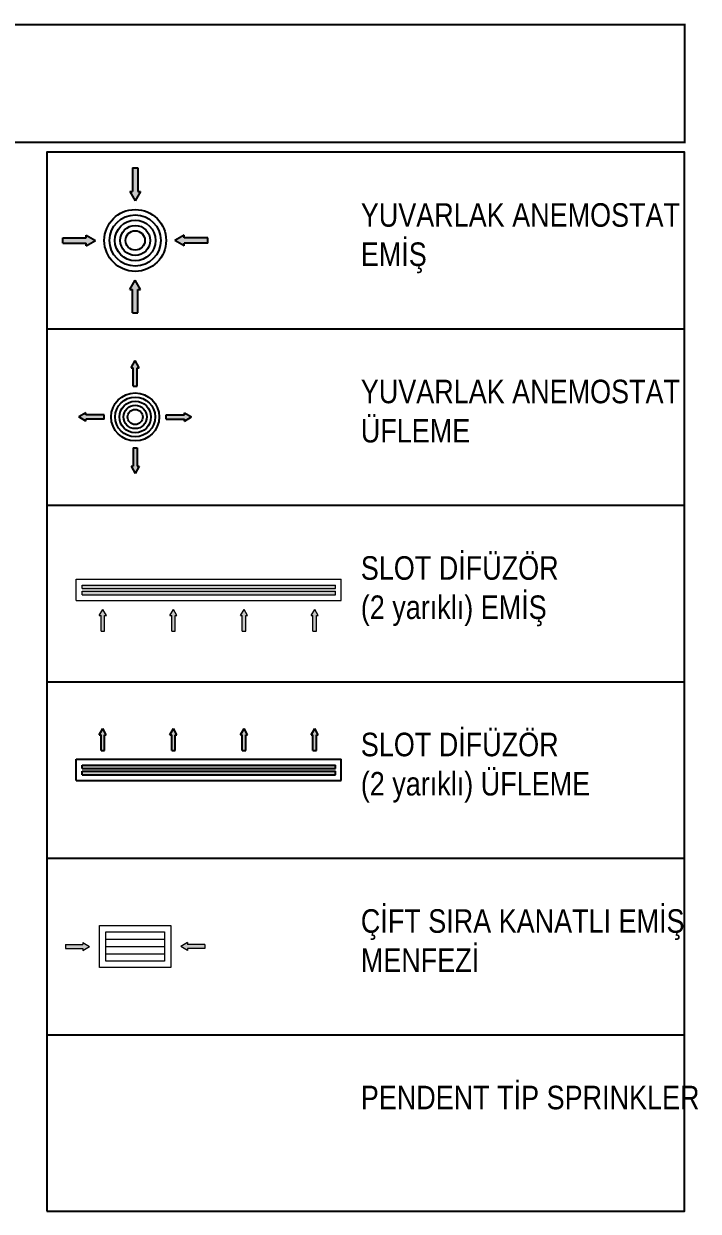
# Model space of a CAD drawing. Header units: millimetres. Extents: x 863 to 22635, y -482 to 12118.
# Drawn here: x 1674 to 1708.4, y 2145.8 to 2206.3 of the extents above; entities that cross this region are included whole.
import ezdxf
from ezdxf.enums import TextEntityAlignment as Align

# ---------------------------------------------------------------- set-up
doc = ezdxf.new("R2010")
doc.units = ezdxf.units.MM
doc.layers.add('DIM_0G', color=20, linetype='Continuous')
doc.layers.add('NOTE_0G', color=242, linetype='Continuous')
doc.layers.add('MEC_Slot Diffuser Intake_0G', color=7, linetype='Continuous', lineweight=5, true_color=0x007a6d)
for name, color, linetype, true_color in [('MEC_Slot Diffuser Outlet_0G', 7, 'Continuous', 0x3945b3), ('MEC_Spiral Air Intake Duct_0G', 7, 'Continuous', 0x00a574), ('MEC_Spiral Air Outlet Duct_0G', 7, 'Continuous', 0x3945b3)]:
    doc.layers.add(name, color=color, linetype=linetype, true_color=true_color)
doc.layers.add('TXT_0G', color=7, linetype='Continuous', lineweight=13)
doc.styles.add('0G', font='ARIALN.TTF')
doc.styles.add('attdef', font='GOTHIC.TTF')

# ---------------------------------------------------------------- blocks, each defined once
blk = doc.blocks.new('Slot Üfleme 4')
for points in [[(26028.56, -9202.75), (26028.56, -9200.75), (25885.16, -9200.75), (25885.16, -9202.75)], [(26028.56, -9206.25), (26028.56, -9204.25), (25885.16, -9204.25), (25885.16, -9206.25)], [(25898.86, -9223.42), (25896.86, -9226.92), (25894.86, -9223.42), (25895.86, -9223.42), (25895.86, -9214.55), (25897.86, -9214.55), (25897.86, -9223.42)], [(25938.86, -9223.42), (25936.86, -9226.92), (25934.86, -9223.42), (25935.86, -9223.42), (25935.86, -9214.55), (25937.86, -9214.55), (25937.86, -9223.42)], [(25978.86, -9223.42), (25976.86, -9226.92), (25974.86, -9223.42), (25975.86, -9223.42), (25975.86, -9214.55), (25977.86, -9214.55), (25977.86, -9223.42)], [(26018.86, -9223.42), (26016.86, -9226.92), (26014.86, -9223.42), (26015.86, -9223.42), (26015.86, -9214.55), (26017.86, -9214.55), (26017.86, -9223.42)]]:
    blk.add_hatch(color=0).paths.add_polyline_path(points)
at = {"color": 0}
for p, q in [((26031.86, -9197.45), (25881.86, -9197.45)), ((25881.86, -9197.45), (25881.86, -9209.55)), ((26028.56, -9200.75), (25885.16, -9200.75)), ((25885.16, -9200.75), (25885.16, -9202.75)), ((26028.56, -9202.75), (25885.16, -9202.75)), ((26028.56, -9200.75), (26028.56, -9202.75)), ((26031.86, -9197.45), (26031.86, -9209.55)), ((26031.86, -9209.55), (25881.86, -9209.55)), ((26028.56, -9204.25), (25885.16, -9204.25)), ((25885.16, -9204.25), (25885.16, -9206.25)), ((26028.56, -9206.25), (25885.16, -9206.25)), ((26028.56, -9204.25), (26028.56, -9206.25)), ((25895.86, -9214.55), (25895.86, -9223.42)), ((25897.86, -9214.55), (25895.86, -9214.55)), ((25897.86, -9214.55), (25897.86, -9223.42)), ((25935.86, -9214.55), (25935.86, -9223.42)), ((25937.86, -9214.55), (25935.86, -9214.55)), ((25937.86, -9214.55), (25937.86, -9223.42)), ((25975.86, -9214.55), (25975.86, -9223.42)), ((25977.86, -9214.55), (25975.86, -9214.55)), ((25977.86, -9214.55), (25977.86, -9223.42)), ((26015.86, -9214.55), (26015.86, -9223.42)), ((26017.86, -9214.55), (26015.86, -9214.55)), ((26017.86, -9214.55), (26017.86, -9223.42)), ((25895.86, -9223.42), (25894.86, -9223.42)), ((25894.86, -9223.42), (25896.86, -9226.92)), ((25898.86, -9223.42), (25896.86, -9226.92)), ((25898.86, -9223.42), (25897.86, -9223.42)), ((25935.86, -9223.42), (25934.86, -9223.42)), ((25934.86, -9223.42), (25936.86, -9226.92)), ((25938.86, -9223.42), (25936.86, -9226.92)), ((25938.86, -9223.42), (25937.86, -9223.42)), ((25975.86, -9223.42), (25974.86, -9223.42)), ((25974.86, -9223.42), (25976.86, -9226.92)), ((25978.86, -9223.42), (25976.86, -9226.92)), ((25978.86, -9223.42), (25977.86, -9223.42)), ((26015.86, -9223.42), (26014.86, -9223.42)), ((26014.86, -9223.42), (26016.86, -9226.92)), ((26018.86, -9223.42), (26016.86, -9226.92)), ((26018.86, -9223.42), (26017.86, -9223.42))]:
    blk.add_line(p, q, dxfattribs=at)
blk = doc.blocks.new('Emiş Slotsss')
for points in [[(14913.92, 7113.23), (14913.92, 7111.23), (15057.32, 7111.23), (15057.32, 7113.23)], [(14913.92, 7109.73), (14913.92, 7107.73), (15057.32, 7107.73), (15057.32, 7109.73)], [(14923.62, 7095.93), (14925.62, 7099.43), (14927.62, 7095.93), (14926.62, 7095.93), (14926.62, 7087.06), (14924.62, 7087.06), (14924.62, 7095.93)], [(14963.62, 7095.93), (14965.62, 7099.43), (14967.62, 7095.93), (14966.62, 7095.93), (14966.62, 7087.06), (14964.62, 7087.06), (14964.62, 7095.93)], [(15003.62, 7095.93), (15005.62, 7099.43), (15007.62, 7095.93), (15006.62, 7095.93), (15006.62, 7087.06), (15004.62, 7087.06), (15004.62, 7095.93)], [(15043.62, 7095.93), (15045.62, 7099.43), (15047.62, 7095.93), (15046.62, 7095.93), (15046.62, 7087.06), (15044.62, 7087.06), (15044.62, 7095.93)]]:
    blk.add_hatch(color=0).paths.add_polyline_path(points)
at = {"color": 0}
for p, q in [((14910.62, 7116.53), (15060.62, 7116.53)), ((14910.62, 7104.43), (14910.62, 7116.53)), ((14913.92, 7113.23), (15057.32, 7113.23)), ((14913.92, 7111.23), (14913.92, 7113.23)), ((15057.32, 7111.23), (15057.32, 7113.23)), ((15060.62, 7104.43), (15060.62, 7116.53)), ((14913.92, 7111.23), (15057.32, 7111.23)), ((14913.92, 7109.73), (15057.32, 7109.73)), ((14913.92, 7107.73), (14913.92, 7109.73)), ((14913.92, 7107.73), (15057.32, 7107.73)), ((15057.32, 7107.73), (15057.32, 7109.73)), ((14910.62, 7104.43), (15060.62, 7104.43)), ((14923.62, 7095.93), (14925.62, 7099.43)), ((14927.62, 7095.93), (14925.62, 7099.43)), ((14963.62, 7095.93), (14965.62, 7099.43)), ((14967.62, 7095.93), (14965.62, 7099.43)), ((15003.62, 7095.93), (15005.62, 7099.43)), ((15007.62, 7095.93), (15005.62, 7099.43)), ((15043.62, 7095.93), (15045.62, 7099.43)), ((15047.62, 7095.93), (15045.62, 7099.43)), ((14923.62, 7095.93), (14924.62, 7095.93)), ((14924.62, 7087.06), (14924.62, 7095.93)), ((14926.62, 7087.06), (14926.62, 7095.93)), ((14926.62, 7095.93), (14927.62, 7095.93)), ((14963.62, 7095.93), (14964.62, 7095.93)), ((14964.62, 7087.06), (14964.62, 7095.93)), ((14966.62, 7087.06), (14966.62, 7095.93)), ((14966.62, 7095.93), (14967.62, 7095.93)), ((15003.62, 7095.93), (15004.62, 7095.93)), ((15004.62, 7087.06), (15004.62, 7095.93)), ((15006.62, 7087.06), (15006.62, 7095.93)), ((15006.62, 7095.93), (15007.62, 7095.93)), ((15043.62, 7095.93), (15044.62, 7095.93)), ((15044.62, 7087.06), (15044.62, 7095.93)), ((15046.62, 7087.06), (15046.62, 7095.93)), ((15046.62, 7095.93), (15047.62, 7095.93)), ((14924.62, 7087.06), (14926.62, 7087.06)), ((14964.62, 7087.06), (14966.62, 7087.06)), ((15004.62, 7087.06), (15006.62, 7087.06)), ((15044.62, 7087.06), (15046.62, 7087.06))]:
    blk.add_line(p, q, dxfattribs=at)
blk = doc.blocks.new('TSK 30x15')
for points in [[(-16165.31, -1276.13), (-16161.81, -1278.13), (-16165.31, -1280.13), (-16165.31, -1279.13), (-16174.18, -1279.13), (-16174.18, -1277.13), (-16165.31, -1277.13)], [(-16111.9, -1276.13), (-16115.41, -1278.13), (-16111.9, -1280.13), (-16111.9, -1279.13), (-16103.03, -1279.13), (-16103.03, -1277.13), (-16111.9, -1277.13)]]:
    blk.add_hatch(color=0).paths.add_polyline_path(points)
at = {"color": 0}
for p, q in [((-16174.18, -1277.13), (-16165.31, -1277.13)), ((-16174.18, -1277.13), (-16174.18, -1279.13)), ((-16165.31, -1276.13), (-16165.31, -1277.13)), ((-16165.31, -1276.13), (-16161.81, -1278.13)), ((-16153.61, -1274.38), (-16123.61, -1274.38)), ((-16111.9, -1276.13), (-16115.41, -1278.13)), ((-16111.9, -1276.13), (-16111.9, -1277.13)), ((-16103.03, -1277.13), (-16111.9, -1277.13)), ((-16103.03, -1277.13), (-16103.03, -1279.13)), ((-16174.18, -1279.13), (-16165.31, -1279.13)), ((-16165.31, -1280.13), (-16161.81, -1278.13)), ((-16165.31, -1279.13), (-16165.31, -1280.13)), ((-16153.61, -1278.13), (-16123.61, -1278.13)), ((-16153.61, -1281.88), (-16123.61, -1281.88)), ((-16111.9, -1280.13), (-16115.41, -1278.13)), ((-16103.03, -1279.13), (-16111.9, -1279.13)), ((-16111.9, -1279.13), (-16111.9, -1280.13))]:
    blk.add_line(p, q, dxfattribs=at)
for points in [[(-16156.81, -1267.43), (-16120.41, -1267.43), (-16120.41, -1288.83), (-16156.81, -1288.83)], [(-16153.61, -1270.63), (-16123.61, -1270.63), (-16123.61, -1285.63), (-16153.61, -1285.63)]]:
    blk.add_lwpolyline(points, close=True, dxfattribs=at)
blk = doc.blocks.new('YTA 250 EMIS')
for points in [[(16772.78, 7315.79), (16775.78, 7310.54), (16778.78, 7315.79), (16777.28, 7315.79), (16777.28, 7329.1), (16774.28, 7329.1), (16774.28, 7315.79)], [(16748.02, 7285.04), (16753.28, 7288.04), (16748.02, 7291.04), (16748.02, 7289.54), (16734.72, 7289.54), (16734.72, 7286.54), (16748.02, 7286.54)], [(16803.53, 7285.04), (16798.28, 7288.04), (16803.53, 7291.04), (16803.53, 7289.54), (16816.84, 7289.54), (16816.84, 7286.54), (16803.53, 7286.54)], [(16772.78, 7260.28), (16775.78, 7265.54), (16778.78, 7260.28), (16777.28, 7260.28), (16777.28, 7246.98), (16774.28, 7246.98), (16774.28, 7260.28)]]:
    blk.add_hatch(color=0).paths.add_polyline_path(points)
at = {"color": 0}
for p, q in [((16774.28, 7329.1), (16774.28, 7315.79)), ((16774.28, 7329.1), (16777.28, 7329.1)), ((16777.28, 7329.1), (16777.28, 7315.79)), ((16772.78, 7315.79), (16774.28, 7315.79)), ((16772.78, 7315.79), (16775.78, 7310.54)), ((16778.78, 7315.79), (16775.78, 7310.54)), ((16777.28, 7315.79), (16778.78, 7315.79)), ((16734.72, 7289.54), (16748.02, 7289.54)), ((16734.72, 7286.54), (16734.72, 7289.54)), ((16734.72, 7286.54), (16748.02, 7286.54)), ((16748.02, 7289.54), (16748.02, 7291.04)), ((16748.02, 7291.04), (16753.28, 7288.04)), ((16748.02, 7285.04), (16753.28, 7288.04)), ((16748.02, 7285.04), (16748.02, 7286.54)), ((16803.53, 7291.04), (16798.28, 7288.04)), ((16803.53, 7285.04), (16798.28, 7288.04)), ((16803.53, 7289.54), (16803.53, 7291.04)), ((16816.84, 7289.54), (16803.53, 7289.54)), ((16816.84, 7286.54), (16803.53, 7286.54)), ((16803.53, 7285.04), (16803.53, 7286.54)), ((16816.84, 7286.54), (16816.84, 7289.54)), ((16772.78, 7260.28), (16775.78, 7265.54)), ((16772.78, 7260.28), (16774.28, 7260.28)), ((16774.28, 7246.98), (16774.28, 7260.28)), ((16778.78, 7260.28), (16775.78, 7265.54)), ((16777.28, 7246.98), (16777.28, 7260.28)), ((16777.28, 7260.28), (16778.78, 7260.28)), ((16774.28, 7246.98), (16777.28, 7246.98))]:
    blk.add_line(p, q, dxfattribs=at)
for radius in [17.5, 14.5, 11.5, 8.5, 5.5]:
    blk.add_circle((16775.78, 7288.04), radius, dxfattribs=at)
blk = doc.blocks.new('YTA UFLEME 250')
for points in [[(16859.19, 7270.21), (16862.19, 7275.46), (16865.19, 7270.21), (16863.69, 7270.21), (16863.69, 7256.9), (16860.69, 7256.9), (16860.69, 7270.21)], [(16826.39, 7231.4), (16821.13, 7234.4), (16826.39, 7237.4), (16826.39, 7235.9), (16839.69, 7235.9), (16839.69, 7232.9), (16826.39, 7232.9)], [(16898, 7231.4), (16903.25, 7234.4), (16898, 7237.4), (16898, 7235.9), (16884.69, 7235.9), (16884.69, 7232.9), (16898, 7232.9)], [(16859.19, 7198.6), (16862.19, 7193.34), (16865.19, 7198.6), (16863.69, 7198.6), (16863.69, 7211.9), (16860.69, 7211.9), (16860.69, 7198.6)]]:
    blk.add_hatch(color=0).paths.add_polyline_path(points)
at = {"color": 0}
for p, q in [((16859.19, 7270.21), (16862.19, 7275.46)), ((16865.19, 7270.21), (16862.19, 7275.46)), ((16859.19, 7270.21), (16860.69, 7270.21)), ((16860.69, 7256.9), (16860.69, 7270.21)), ((16863.69, 7256.9), (16863.69, 7270.21)), ((16863.69, 7270.21), (16865.19, 7270.21)), ((16860.69, 7256.9), (16863.69, 7256.9)), ((16826.39, 7237.4), (16821.13, 7234.4)), ((16826.39, 7231.4), (16821.13, 7234.4)), ((16826.39, 7235.9), (16826.39, 7237.4)), ((16839.69, 7235.9), (16826.39, 7235.9)), ((16839.69, 7232.9), (16826.39, 7232.9)), ((16826.39, 7231.4), (16826.39, 7232.9)), ((16839.69, 7232.9), (16839.69, 7235.9)), ((16884.69, 7235.9), (16898, 7235.9)), ((16884.69, 7232.9), (16884.69, 7235.9)), ((16884.69, 7232.9), (16898, 7232.9)), ((16898, 7235.9), (16898, 7237.4)), ((16898, 7237.4), (16903.25, 7234.4)), ((16898, 7231.4), (16903.25, 7234.4)), ((16898, 7231.4), (16898, 7232.9)), ((16860.69, 7211.9), (16860.69, 7198.6)), ((16860.69, 7211.9), (16863.69, 7211.9)), ((16863.69, 7211.9), (16863.69, 7198.6)), ((16859.19, 7198.6), (16860.69, 7198.6)), ((16859.19, 7198.6), (16862.19, 7193.34)), ((16865.19, 7198.6), (16862.19, 7193.34)), ((16863.69, 7198.6), (16865.19, 7198.6))]:
    blk.add_line(p, q, dxfattribs=at)
for radius in [17.5, 14.5, 11.5, 8.5, 5.5]:
    blk.add_circle((16862.19, 7234.4), radius, dxfattribs=at)
blk = doc.blocks.new('221014_0G_LAYER-SYMBOL')
at = {"layer": 'NOTE_0G'}
for p, q in [((811.657, 1236.904), (844.157, 1236.904)), ((811.657, 1227.904), (844.157, 1227.904)), ((811.657, 1218.904), (844.157, 1218.904)), ((811.657, 1209.904), (844.157, 1209.904)), ((811.657, 1200.904), (844.157, 1200.904))]:
    blk.add_line(p, q, dxfattribs=at)
at = {"layer": 'NOTE_0G', "linetype": 'Continuous', "const_width": 0.1}
blk.add_lwpolyline([(844.157, 1252.404), (776.157, 1252.404), (776.157, 1246.404), (844.157, 1246.404)], close=True, dxfattribs=at)
at = {"layer": 'NOTE_0G'}
blk.add_lwpolyline([(811.657, 1191.904), (844.157, 1191.904), (844.157, 1245.904), (811.657, 1245.904)], close=True, dxfattribs=at)
at = {"layer": 'MEC_Slot Diffuser Intake_0G'}
for name, p, xscale, yscale, zscale in [('Emiş Slotsss', (-528.798, 583.643), 0.0900000000023283, 0.0900000000023283, 0.0900000000023283), ('TSK 30x15', (2430.018, 1333.218), 0.1, 0.1, 0.1)]:
    blk.add_blockref(name, p, dxfattribs=dict(at, xscale=xscale, yscale=yscale, zscale=zscale))
at = {"layer": 'MEC_Slot Diffuser Outlet_0G', "xscale": 0.0900000000023283, "yscale": 0.0900000000023283, "zscale": 0.0900000000023283, "rotation": 180}
blk.add_blockref('Slot Üfleme 4', (3156.025, 386.09), dxfattribs=at)
at = {"layer": 'MEC_Spiral Air Intake Duct_0G', "xscale": 0.0900000000023283, "yscale": 0.0900000000023283, "zscale": 0.0900000000023283}
blk.add_blockref('YTA 250 EMIS', (-693.662, 585.481), dxfattribs=at)
at = {"layer": 'MEC_Spiral Air Outlet Duct_0G', "xscale": 0.0700000000011642, "yscale": 0.0700000000011642, "zscale": 0.0700000000011642}
blk.add_blockref('YTA UFLEME 250', (-364.196, 725.996), dxfattribs=at)
at = {"color": 0, "style": 'attdef', "flags": 4}
for tag, p in [('W1', (781.657, 1512.904)), ('F1', (781.657, 1435.404)), ('C1', (781.657, 1368.082)), ('M1', (781.657, 1309.904))]:
    blk.add_attdef(tag, text='', height=1.1, dxfattribs=at).set_placement(p, align=Align.MIDDLE_CENTER)
at = {"layer": 'TXT_0G', "char_height": 1.2, "attachment_point": 1, "style": '0G'}
for s, insert, width in [('YUVARLAK ANEMOSTAT EMİŞ', (827.657, 1243.304), 16.5), ('YUVARLAK ANEMOSTAT ÜFLEME', (827.657, 1234.304), 16.5), ('SLOT DİFÜZÖR \\P(2 yarıklı) EMİŞ', (827.657, 1225.304), 16.5), ('SLOT DİFÜZÖR \\P(2 yarıklı) ÜFLEME', (827.657, 1216.304), 16.5), ('ÇİFT SIRA KANATLI EMİŞ MENFEZİ', (827.657, 1207.304), 17.58622), ('PENDENT TİP SPRINKLER', (827.657, 1198.304), 17.58622)]:
    blk.add_mtext(s, dxfattribs=dict(at, insert=insert, width=width))

msp = doc.modelspace()

# ---------------------------------------------------------------- block references
at = {"layer": 'DIM_0G'}
msp.add_blockref('221014_0G_LAYER-SYMBOL', (863.503, 953.894), dxfattribs=at)

doc.saveas('drawing.dxf')
